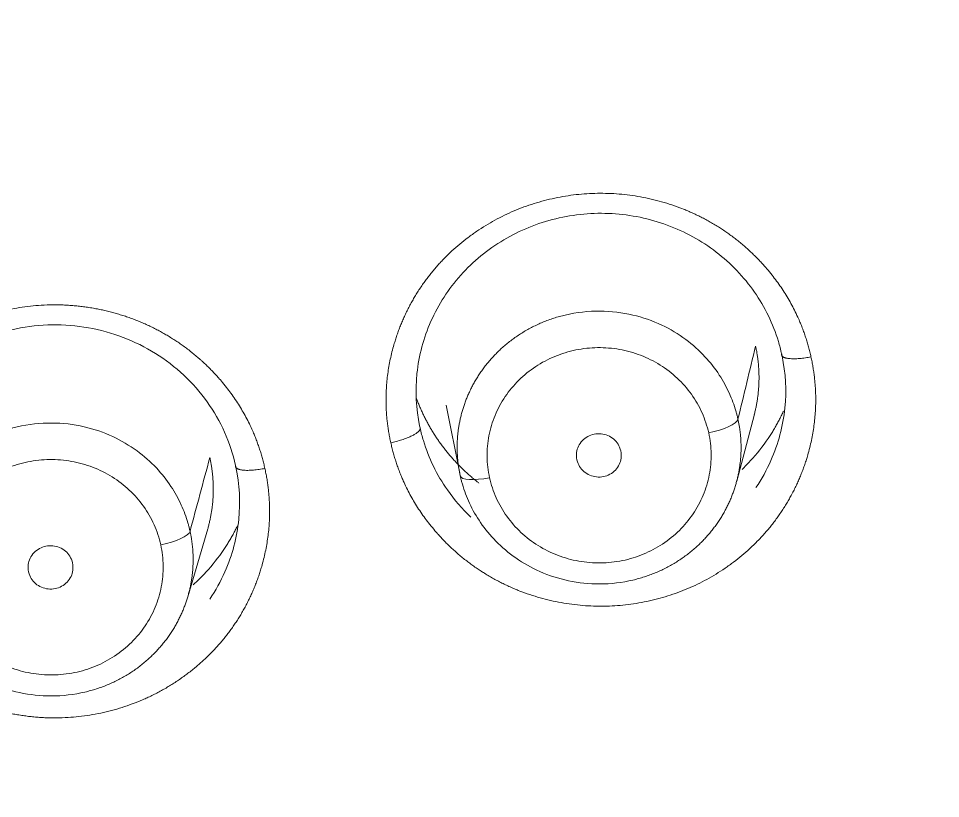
# Model space of a CAD drawing. Extents: x 19821 to 22981, y -91 to 2224.
# Drawn here: x 20707.1 to 20716.31, y 1202.55 to 1210.34 of the extents above; entities that cross this region are included whole.
import ezdxf

# ---------------------------------------------------------------- set-up
doc = ezdxf.new("R2010")
doc.units = 0
doc.header["$LTSCALE"] = 10
doc.header["$MEASUREMENT"] = 0
doc.layers.add('1', color=7, linetype='CONTINUOUS')

msp = doc.modelspace()

# ---------------------------------------------------------------- linework, layer by layer
at = {"layer": '1', "color": 7, "linetype": 'Continuous', "lineweight": 18}
for p, q in [((20711.372, 1206.4768), (20711.5069, 1205.7979)), ((20714.2744, 1205.7189), (20714.451, 1206.389)), ((20708.7902, 1204.5629), (20708.99, 1205.2413))]:
    msp.add_line(p, q, dxfattribs=at)
for centre, major_axis, ratio, start_param, end_param in [((20744.931, 1212.2465), (-60.5, 0), 0.961262, 4.72417, 7.004197), ((20744.931, 1212.3844), (-59.925, 0), 0.961262, 4.712389, 7.853982), ((20744.931, 1212.3844), (60, 0), 0.961262, 1.582577, 4.712389), ((20713.9942, 1206.2838), (-0.2929, -0.0648), 0.269589, 1.511315, 3.010849), ((20711.8054, 1205.8366), (0.2929, 0.0648), 0.269639, 3.135796, 4.652772), ((20708.5205, 1205.1654), (-0.2929, -0.0647), 0.269597, 1.511401, 3.002107)]:
    msp.add_ellipse(centre, major_axis=major_axis, ratio=ratio, start_param=start_param, end_param=end_param, dxfattribs=at)
at = {"layer": '1', "color": 7, "linetype": 'Continuous', "lineweight": 13}
for centre, major_axis, start_param, end_param in [((20744.931, 1212.2465), (59.425, 0), 1.570796, 4.70194), ((20744.931, 1212.2465), (57.948, 0), 1.579187, 4.712389), ((20744.931, 1212.291), (57.4031, 0), 1.579486, 4.712389)]:
    msp.add_ellipse(centre, major_axis=major_axis, ratio=0.961262, start_param=start_param, end_param=end_param, dxfattribs=at)
for points, degree, knots in [([(20710.8185, 1206.1035), (20710.7295, 1206.5055), (20710.8462, 1207.1048), (20711.0022, 1207.4845), (20711.1172, 1207.6551), (20711.3489, 1207.9987), (20712.0552, 1208.4651), (20712.8903, 1208.6351), (20713.731, 1208.4845), (20714.0877, 1208.2614), (20714.2633, 1208.1516), (20714.4154, 1208.0085), (20714.5655, 1207.8673), (20714.9274, 1207.3645), (20715.0164, 1206.9612)], 2, [0, 0, 0, 0.125, 0.1875, 0.25, 0.25, 0.375, 0.5, 0.625, 0.75, 0.75, 0.8125, 0.8125, 0.875, 1, 1, 1]), ([(20705.3607, 1204.9883), (20705.2718, 1205.3898), (20705.3881, 1205.989), (20705.5438, 1206.3684), (20705.7731, 1206.7088), (20706.0682, 1207.0008), (20706.2424, 1207.1163), (20706.5942, 1207.3497), (20707.4376, 1207.5215), (20707.8605, 1207.4445), (20708.0679, 1207.4068), (20708.4599, 1207.2551), (20708.8115, 1207.0338), (20708.9637, 1206.8898), (20709.1136, 1206.7478), (20709.4722, 1206.247), (20709.5606, 1205.8464)], 2, [0, 0, 0, 0.125, 0.1875, 0.25, 0.3125, 0.375, 0.375, 0.5, 0.625, 0.625, 0.6875, 0.75, 0.8125, 0.8125, 0.875, 1, 1, 1]), ([(20711.8054, 1205.7539), (20711.7902, 1205.8227), (20711.782, 1205.893), (20711.7801, 1206.0338), (20711.7863, 1206.1043), (20711.813, 1206.2427), (20711.8335, 1206.3106), (20711.8877, 1206.4414), (20711.9216, 1206.5042), (20712.0013, 1206.6223), (20712.0473, 1206.6776), (20712.1495, 1206.7784), (20712.2057, 1206.824), (20712.3264, 1206.9037), (20712.3909, 1206.9379), (20712.5254, 1206.9935), (20712.5956, 1207.0149), (20712.7388, 1207.0441), (20712.812, 1207.052), (20712.9584, 1207.0538), (20713.0317, 1207.0478), (20713.1757, 1207.0222), (20713.2464, 1207.0025), (20713.3825, 1206.9504), (20713.4478, 1206.9178), (20713.5706, 1206.8412), (20713.6281, 1206.797), (20713.733, 1206.6988), (20713.7805, 1206.6447), (20713.8634, 1206.5287), (20713.8989, 1206.4667), (20713.9568, 1206.3374), (20713.979, 1206.27), (20713.9943, 1206.2011)], 3, [0, 0, 0, 0, 0.0625, 0.0625, 0.125, 0.125, 0.1875, 0.1875, 0.25, 0.25, 0.3125, 0.3125, 0.375, 0.375, 0.4375, 0.4375, 0.5, 0.5, 0.5625, 0.5625, 0.625, 0.625, 0.6875, 0.6875, 0.75, 0.75, 0.8125, 0.8125, 0.875, 0.875, 0.9375, 0.9375, 1, 1, 1, 1]), ([(20715.0164, 1206.9612), (20715.1054, 1206.5592), (20714.9887, 1205.9599), (20714.8327, 1205.5802), (20714.7177, 1205.4097), (20714.4861, 1205.066), (20713.7798, 1204.5997), (20712.9448, 1204.4296), (20712.104, 1204.5801), (20711.7473, 1204.8032), (20711.5717, 1204.913), (20711.4196, 1205.0561), (20711.2694, 1205.1974), (20710.9075, 1205.7002), (20710.8185, 1206.1035)], 2, [0, 0, 0, 0.125, 0.1875, 0.25, 0.25, 0.375, 0.5, 0.625, 0.75, 0.75, 0.8125, 0.8125, 0.875, 1, 1, 1]), ([(20713.9943, 1206.2011), (20714.0095, 1206.1322), (20714.0177, 1206.0619), (20714.0196, 1205.9212), (20714.0133, 1205.8507), (20713.9866, 1205.7123), (20713.9662, 1205.6443), (20713.9119, 1205.5135), (20713.8781, 1205.4507), (20713.7983, 1205.3327), (20713.7524, 1205.2774), (20713.6502, 1205.1766), (20713.5939, 1205.131), (20713.4732, 1205.0512), (20713.4088, 1205.0171), (20713.2742, 1204.9615), (20713.2041, 1204.9401), (20713.0608, 1204.9108), (20712.9877, 1204.903), (20712.8413, 1204.9011), (20712.7679, 1204.9071), (20712.6239, 1204.9328), (20712.5532, 1204.9524), (20712.4172, 1205.0046), (20712.3519, 1205.0371), (20712.229, 1205.1138), (20712.1715, 1205.158), (20712.0666, 1205.2562), (20712.0192, 1205.3103), (20711.9363, 1205.4263), (20711.9007, 1205.4882), (20711.8429, 1205.6176), (20711.8206, 1205.685), (20711.8054, 1205.7539)], 3, [0, 0, 0, 0, 0.0625, 0.0625, 0.125, 0.125, 0.1875, 0.1875, 0.25, 0.25, 0.3125, 0.3125, 0.375, 0.375, 0.4375, 0.4375, 0.5, 0.5, 0.5625, 0.5625, 0.625, 0.625, 0.6875, 0.6875, 0.75, 0.75, 0.8125, 0.8125, 0.875, 0.875, 0.9375, 0.9375, 1, 1, 1, 1]), ([(20706.3302, 1204.6352), (20706.315, 1204.7041), (20706.3068, 1204.7744), (20706.3049, 1204.9153), (20706.3112, 1204.9858), (20706.3379, 1205.1243), (20706.3583, 1205.1923), (20706.4126, 1205.3231), (20706.4465, 1205.386), (20706.5263, 1205.5041), (20706.5723, 1205.5594), (20706.6746, 1205.6603), (20706.7309, 1205.7059), (20706.8516, 1205.7857), (20706.9161, 1205.8199), (20707.0508, 1205.8755), (20707.1209, 1205.8969), (20707.2643, 1205.9262), (20707.3375, 1205.9341), (20707.484, 1205.9359), (20707.5574, 1205.9299), (20707.7014, 1205.9042), (20707.7722, 1205.8846), (20707.9083, 1205.8324), (20707.9737, 1205.7998), (20708.0966, 1205.7231), (20708.1541, 1205.6789), (20708.2591, 1205.5806), (20708.3066, 1205.5265), (20708.3896, 1205.4104), (20708.4251, 1205.3485), (20708.483, 1205.219), (20708.5053, 1205.1516), (20708.5205, 1205.0827)], 3, [0, 0, 0, 0, 0.0625, 0.0625, 0.125, 0.125, 0.1875, 0.1875, 0.25, 0.25, 0.3125, 0.3125, 0.375, 0.375, 0.4375, 0.4375, 0.5, 0.5, 0.5625, 0.5625, 0.625, 0.625, 0.6875, 0.6875, 0.75, 0.75, 0.8125, 0.8125, 0.875, 0.875, 0.9375, 0.9375, 1, 1, 1, 1]), ([(20709.5606, 1205.8464), (20709.6494, 1205.445), (20709.5331, 1204.8458), (20709.3775, 1204.4665), (20709.1482, 1204.1261), (20708.8532, 1203.8342), (20708.6791, 1203.7186), (20708.3273, 1203.4852), (20707.484, 1203.3133), (20707.0611, 1203.3902), (20706.8536, 1203.4279), (20706.4616, 1203.5795), (20706.1099, 1203.8008), (20705.9577, 1203.9449), (20705.8077, 1204.0869), (20705.449, 1204.5878), (20705.3607, 1204.9883)], 2, [0, 0, 0, 0.125, 0.1875, 0.25, 0.3125, 0.375, 0.375, 0.5, 0.625, 0.625, 0.6875, 0.75, 0.8125, 0.8125, 0.875, 1, 1, 1]), ([(20708.5205, 1205.0827), (20708.5358, 1205.0138), (20708.5439, 1204.9435), (20708.5458, 1204.8026), (20708.5396, 1204.7321), (20708.5129, 1204.5936), (20708.4924, 1204.5256), (20708.4381, 1204.3947), (20708.4042, 1204.3319), (20708.3244, 1204.2137), (20708.2784, 1204.1584), (20708.1762, 1204.0575), (20708.1199, 1204.0119), (20707.9991, 1203.9321), (20707.9346, 1203.898), (20707.8, 1203.8424), (20707.7298, 1203.8209), (20707.5865, 1203.7916), (20707.5133, 1203.7838), (20707.3667, 1203.7819), (20707.2934, 1203.7879), (20707.1493, 1203.8136), (20707.0786, 1203.8333), (20706.9424, 1203.8855), (20706.877, 1203.918), (20706.7541, 1203.9947), (20706.6966, 1204.0389), (20706.5916, 1204.1372), (20706.5442, 1204.1913), (20706.4612, 1204.3074), (20706.4256, 1204.3694), (20706.3677, 1204.4988), (20706.3454, 1204.5663), (20706.3302, 1204.6352)], 3, [0, 0, 0, 0, 0.0625, 0.0625, 0.125, 0.125, 0.1875, 0.1875, 0.25, 0.25, 0.3125, 0.3125, 0.375, 0.375, 0.4375, 0.4375, 0.5, 0.5, 0.5625, 0.5625, 0.625, 0.625, 0.6875, 0.6875, 0.75, 0.75, 0.8125, 0.8125, 0.875, 0.875, 0.9375, 0.9375, 1, 1, 1, 1])]:
    msp.add_open_spline(points, degree=degree, knots=knots, dxfattribs=at)
at = {"layer": '1', "color": 7, "linetype": 'Continuous', "lineweight": 18}
for points, knots in [([(20711.1116, 1206.2505), (20711.1099, 1206.2578), (20711.0717, 1206.4359), (20711.0529, 1206.8021), (20711.1932, 1207.3286), (20711.496, 1207.7958), (20711.9319, 1208.1538), (20712.4597, 1208.3685), (20713.0304, 1208.42), (20713.5904, 1208.3035), (20714.0877, 1208.0298), (20714.4761, 1207.6241), (20714.6572, 1207.2512), (20714.7143, 1207.0323), (20714.7236, 1206.99)], [0, 0, 0, 0, 0.004006, 0.097881, 0.195244, 0.292934, 0.390567, 0.488215, 0.58585, 0.683515, 0.781115, 0.878793, 0.976719, 1, 1, 1, 1]), ([(20714.2869, 1206.3377), (20714.2856, 1206.3436), (20714.283, 1206.3554), (20714.2788, 1206.3726), (20714.2745, 1206.3892), (20714.2702, 1206.4053), (20714.2502, 1206.4754), (20714.2027, 1206.6044), (20714.1018, 1206.7886), (20713.9578, 1206.9727), (20713.7656, 1207.1448), (20713.5231, 1207.2902), (20713.2328, 1207.3917), (20712.9034, 1207.4314), (20712.6553, 1207.4036), (20712.5039, 1207.3646), (20712.4475, 1207.3477), (20712.3925, 1207.3287), (20712.3388, 1207.3077), (20712.2865, 1207.2849), (20712.2358, 1207.2603), (20712.1865, 1207.234), (20712.1388, 1207.2062), (20712.0928, 1207.1768), (20712.0484, 1207.1461), (20712.0057, 1207.1141), (20711.9647, 1207.0808), (20711.9254, 1207.0465), (20711.8878, 1207.0111), (20711.8521, 1206.9748), (20711.818, 1206.9377), (20711.7858, 1206.8998), (20711.7553, 1206.8612), (20711.7265, 1206.822), (20711.6995, 1206.7824), (20711.6742, 1206.7422), (20711.6506, 1206.7018), (20711.6287, 1206.661), (20711.6084, 1206.6201), (20711.5898, 1206.5789), (20711.5728, 1206.5377), (20711.5574, 1206.4965), (20711.5435, 1206.4553), (20711.5311, 1206.4142), (20711.5202, 1206.3733), (20711.5108, 1206.3326), (20711.5027, 1206.2921), (20711.496, 1206.2519), (20711.4906, 1206.212), (20711.4864, 1206.1725), (20711.4835, 1206.1335), (20711.4818, 1206.0949), (20711.4812, 1206.0568), (20711.4817, 1206.0191), (20711.4833, 1205.9821), (20711.4859, 1205.9456), (20711.4894, 1205.9097), (20711.4938, 1205.8744), (20711.4992, 1205.8397), (20711.5053, 1205.8057), (20711.51, 1205.7833), (20711.5124, 1205.7722)], [0, 0, 0, 0, 0.004261, 0.008394, 0.012398, 0.016275, 0.020023, 0.063382, 0.111845, 0.165408, 0.224069, 0.287823, 0.356668, 0.430599, 0.509612, 0.522989, 0.536244, 0.54938, 0.562394, 0.575288, 0.588061, 0.600714, 0.613245, 0.625657, 0.637947, 0.650117, 0.662166, 0.674094, 0.685902, 0.697588, 0.709155, 0.7206, 0.731925, 0.743129, 0.754212, 0.765175, 0.776017, 0.786738, 0.797338, 0.807818, 0.818177, 0.828415, 0.838533, 0.848529, 0.858405, 0.868161, 0.877795, 0.887309, 0.896702, 0.905974, 0.915126, 0.924157, 0.933067, 0.941856, 0.950525, 0.959072, 0.967499, 0.975806, 0.983991, 0.992056, 1, 1, 1, 1]), ([(20705.6539, 1205.1347), (20705.6287, 1205.2483), (20705.6153, 1205.3643), (20705.6121, 1205.5967), (20705.6224, 1205.713), (20705.6665, 1205.9416), (20705.7002, 1206.0538), (20705.7897, 1206.2698), (20705.8456, 1206.3735), (20705.9773, 1206.5686), (20706.0531, 1206.6599), (20706.2218, 1206.8265), (20706.3147, 1206.9019), (20706.514, 1207.0338), (20706.6203, 1207.0902), (20706.8425, 1207.1822), (20706.9583, 1207.2177), (20707.1948, 1207.2662), (20707.3155, 1207.2793), (20707.5573, 1207.2826), (20707.6784, 1207.2728), (20707.9161, 1207.2307), (20708.0329, 1207.1984), (20708.2575, 1207.1125), (20708.3654, 1207.0588), (20708.5683, 1206.9325), (20708.6632, 1206.8596), (20708.8364, 1206.6975), (20708.9148, 1206.6083), (20709.0518, 1206.4169), (20709.1105, 1206.3147), (20709.206, 1206.1012), (20709.2428, 1205.9898), (20709.2679, 1205.876)], [0, 0, 0, 0, 0.0625, 0.0625, 0.125, 0.125, 0.1875, 0.1875, 0.25, 0.25, 0.3125, 0.3125, 0.375, 0.375, 0.4375, 0.4375, 0.5, 0.5, 0.5625, 0.5625, 0.625, 0.625, 0.6875, 0.6875, 0.75, 0.75, 0.8125, 0.8125, 0.875, 0.875, 0.9375, 0.9375, 1, 1, 1, 1]), ([(20714.4629, 1207.0686), (20714.4655, 1207.0565), (20714.4706, 1207.0322), (20714.4772, 1206.9955), (20714.483, 1206.9586), (20714.4878, 1206.9215), (20714.4916, 1206.8842), (20714.4945, 1206.8467), (20714.4964, 1206.8091), (20714.4974, 1206.7714), (20714.4973, 1206.7336), (20714.4963, 1206.6957), (20714.4943, 1206.6578), (20714.4913, 1206.6198), (20714.4873, 1206.5819), (20714.4823, 1206.544), (20714.4763, 1206.5061), (20714.4693, 1206.4683), (20714.4612, 1206.4307), (20714.4545, 1206.4026), (20714.4504, 1206.387), (20714.4496, 1206.384)], [0, 0, 0, 0, 0.053784, 0.107687, 0.161708, 0.215848, 0.270106, 0.324482, 0.378978, 0.433591, 0.488324, 0.543174, 0.598143, 0.653231, 0.708436, 0.763761, 0.819203, 0.874764, 0.930444, 0.986241, 1, 1, 1, 1]), ([(20714.7237, 1206.99), (20714.7251, 1206.9834), (20714.7632, 1206.8062), (20714.7826, 1206.4409), (20714.6636, 1205.9918), (20714.5243, 1205.7404), (20714.4661, 1205.6542)], [0, 0, 0, 0, 0.014575, 0.389442, 0.778999, 1, 1, 1, 1]), ([(20711.0751, 1206.5464), (20711.0751, 1206.5464), (20711.0799, 1206.5333), (20711.0898, 1206.5073), (20711.1055, 1206.4686), (20711.1221, 1206.4302), (20711.1396, 1206.3921), (20711.1581, 1206.3542), (20711.1774, 1206.3167), (20711.1977, 1206.2794), (20711.2189, 1206.2426), (20711.241, 1206.2061), (20711.264, 1206.17), (20711.2878, 1206.1343), (20711.3126, 1206.099), (20711.3383, 1206.0642), (20711.3648, 1206.0299), (20711.3921, 1205.9961), (20711.4204, 1205.9628), (20711.4495, 1205.9301), (20711.4794, 1205.8979), (20711.5102, 1205.8663), (20711.5417, 1205.8354), (20711.5741, 1205.805), (20711.6073, 1205.7753), (20711.6412, 1205.7463), (20711.6719, 1205.7213), (20711.6913, 1205.7061), (20711.699, 1205.7002)], [0, 0, 0, 0, 0.000161, 0.039559, 0.079056, 0.118651, 0.158344, 0.198136, 0.238026, 0.278015, 0.318102, 0.358288, 0.398573, 0.438956, 0.479438, 0.520018, 0.560697, 0.601475, 0.642351, 0.683326, 0.7244, 0.765572, 0.806843, 0.848213, 0.889682, 0.931249, 0.972916, 1, 1, 1, 1]), ([(20714.3275, 1205.8366), (20714.3559, 1205.8638), (20714.4511, 1205.9609), (20714.5404, 1206.0736), (20714.6023, 1206.1666), (20714.6151, 1206.1864), (20714.6277, 1206.2064), (20714.64, 1206.2265), (20714.6521, 1206.2467), (20714.6639, 1206.2671), (20714.6754, 1206.2875), (20714.6866, 1206.3081), (20714.6976, 1206.3287), (20714.7083, 1206.3495), (20714.7187, 1206.3704), (20714.7288, 1206.3914), (20714.7361, 1206.4069), (20714.74, 1206.4155), (20714.7407, 1206.417)], [0, 0, 0, 0, 0.163285, 0.565401, 0.598511, 0.631585, 0.664623, 0.697624, 0.730588, 0.763516, 0.796408, 0.829263, 0.862081, 0.894864, 0.927609, 0.960318, 0.992991, 1, 1, 1, 1]), ([(20711.5124, 1205.7722), (20711.5136, 1205.7669), (20711.5161, 1205.756), (20711.52, 1205.7396), (20711.5243, 1205.7229), (20711.5288, 1205.706), (20711.5505, 1205.6294), (20711.6026, 1205.4907), (20711.7131, 1205.2972), (20711.8667, 1205.1106), (20712.0659, 1204.9422), (20712.3103, 1204.8048), (20712.5957, 1204.7126), (20712.9126, 1204.6798), (20713.1498, 1204.7079), (20713.2954, 1204.7453), (20713.3516, 1204.7622), (20713.4066, 1204.7812), (20713.4602, 1204.8021), (20713.5124, 1204.8249), (20713.5631, 1204.8494), (20713.6123, 1204.8756), (20713.66, 1204.9034), (20713.706, 1204.9327), (20713.7504, 1204.9634), (20713.793, 1204.9954), (20713.834, 1205.0285), (20713.8733, 1205.0628), (20713.9108, 1205.0982), (20713.9466, 1205.1344), (20713.9806, 1205.1715), (20714.0129, 1205.2094), (20714.0434, 1205.2479), (20714.0722, 1205.287), (20714.0993, 1205.3267), (20714.1246, 1205.3668), (20714.1482, 1205.4072), (20714.1702, 1205.4479), (20714.1905, 1205.4889), (20714.2091, 1205.53), (20714.2261, 1205.5712), (20714.2416, 1205.6124), (20714.2555, 1205.6536), (20714.2679, 1205.6947), (20714.2789, 1205.7357), (20714.2884, 1205.7764), (20714.2965, 1205.817), (20714.3032, 1205.8572), (20714.3087, 1205.8971), (20714.3128, 1205.9366), (20714.3158, 1205.9757), (20714.3175, 1206.0144), (20714.3181, 1206.0526), (20714.3176, 1206.0902), (20714.3161, 1206.1274), (20714.3135, 1206.1639), (20714.31, 1206.1999), (20714.3055, 1206.2353), (20714.3002, 1206.27), (20714.2941, 1206.3041), (20714.2893, 1206.3266), (20714.2869, 1206.3377)], [0, 0, 0, 0, 0.003868, 0.007805, 0.01181, 0.015885, 0.020029, 0.067453, 0.118817, 0.17412, 0.233359, 0.296531, 0.363634, 0.434665, 0.50962, 0.522975, 0.536211, 0.549327, 0.562323, 0.575199, 0.587955, 0.600592, 0.613109, 0.625506, 0.637783, 0.64994, 0.661978, 0.673896, 0.685694, 0.697372, 0.708931, 0.72037, 0.731689, 0.742888, 0.753967, 0.764927, 0.775767, 0.786487, 0.797088, 0.807568, 0.817929, 0.82817, 0.838292, 0.848293, 0.858175, 0.867937, 0.87758, 0.887103, 0.896505, 0.905789, 0.914952, 0.923996, 0.932919, 0.941724, 0.950408, 0.958973, 0.967418, 0.975743, 0.983948, 0.992034, 1, 1, 1, 1]), ([(20708.813, 1205.2185), (20708.8117, 1205.2243), (20708.8091, 1205.2357), (20708.805, 1205.2526), (20708.8008, 1205.2692), (20708.7964, 1205.2855), (20708.776, 1205.3574), (20708.7273, 1205.489), (20708.6239, 1205.6758), (20708.4774, 1205.8608), (20708.2833, 1206.0321), (20708.0401, 1206.1756), (20707.7509, 1206.2749), (20707.4245, 1206.313), (20707.1791, 1206.2852), (20707.0291, 1206.2467), (20706.9727, 1206.2297), (20706.9176, 1206.2108), (20706.8639, 1206.1898), (20706.8116, 1206.167), (20706.7608, 1206.1424), (20706.7115, 1206.1161), (20706.6638, 1206.0883), (20706.6177, 1206.059), (20706.5733, 1206.0282), (20706.5305, 1205.9962), (20706.4895, 1205.963), (20706.4502, 1205.9286), (20706.4127, 1205.8932), (20706.3769, 1205.8569), (20706.3428, 1205.8198), (20706.3105, 1205.7819), (20706.28, 1205.7433), (20706.2512, 1205.7041), (20706.2242, 1205.6644), (20706.1989, 1205.6243), (20706.1753, 1205.5838), (20706.1534, 1205.5431), (20706.1331, 1205.5021), (20706.1145, 1205.461), (20706.0975, 1205.4198), (20706.0821, 1205.3785), (20706.0682, 1205.3373), (20706.0558, 1205.2962), (20706.0449, 1205.2553), (20706.0354, 1205.2146), (20706.0274, 1205.1741), (20706.0207, 1205.1339), (20706.0153, 1205.094), (20706.0111, 1205.0545), (20706.0082, 1205.0155), (20706.0065, 1204.9769), (20706.0059, 1204.9387), (20706.0064, 1204.9011), (20706.008, 1204.8641), (20706.0106, 1204.8276), (20706.0141, 1204.7917), (20706.0185, 1204.7564), (20706.0239, 1204.7217), (20706.03, 1204.6877), (20706.0347, 1204.6653), (20706.0371, 1204.6542)], [0, 0, 0, 0, 0.004118, 0.008173, 0.012166, 0.016096, 0.019964, 0.064382, 0.113601, 0.167619, 0.226433, 0.290042, 0.358442, 0.43163, 0.509603, 0.522984, 0.536244, 0.549383, 0.562401, 0.575299, 0.588075, 0.600731, 0.613266, 0.62568, 0.637973, 0.650146, 0.662197, 0.674128, 0.685938, 0.697626, 0.709194, 0.720641, 0.731968, 0.743173, 0.754257, 0.765221, 0.776063, 0.786785, 0.797385, 0.807865, 0.818224, 0.828462, 0.838578, 0.848574, 0.858449, 0.868204, 0.877837, 0.887349, 0.89674, 0.90601, 0.91516, 0.924188, 0.933096, 0.941882, 0.950547, 0.959092, 0.967516, 0.975818, 0.984, 0.99206, 1, 1, 1, 1]), ([(20711.6191, 1205.3579), (20711.5316, 1205.4411), (20711.3314, 1205.6737), (20711.1782, 1205.9887), (20711.121, 1206.2079), (20711.1116, 1206.2505)], [0, 0, 0, 0, 0.344014, 0.873476, 1, 1, 1, 1]), ([(20709.0109, 1205.9547), (20709.0135, 1205.9425), (20709.0187, 1205.9182), (20709.0253, 1205.8815), (20709.0311, 1205.8446), (20709.0358, 1205.8075), (20709.0397, 1205.7701), (20709.0426, 1205.7327), (20709.0445, 1205.695), (20709.0454, 1205.6573), (20709.0454, 1205.6195), (20709.0444, 1205.5816), (20709.0424, 1205.5436), (20709.0394, 1205.5057), (20709.0354, 1205.4677), (20709.0304, 1205.4298), (20709.0243, 1205.3919), (20709.0173, 1205.3541), (20709.0093, 1205.3164), (20709.0002, 1205.2788), (20708.9924, 1205.2497), (20708.9876, 1205.2331), (20708.9864, 1205.229)], [0, 0, 0, 0, 0.050695, 0.101501, 0.152419, 0.203449, 0.254591, 0.305844, 0.357209, 0.408686, 0.460275, 0.511975, 0.563787, 0.615711, 0.667746, 0.719892, 0.77215, 0.82452, 0.877001, 0.929593, 0.982297, 1, 1, 1, 1]), ([(20709.268, 1205.876), (20709.2694, 1205.8698), (20709.3074, 1205.6932), (20709.3271, 1205.3285), (20709.2085, 1204.8785), (20709.0688, 1204.6262), (20709.0102, 1204.5393)], [0, 0, 0, 0, 0.013625, 0.3879, 0.777479, 1, 1, 1, 1]), ([(20706.0371, 1204.6542), (20706.0383, 1204.6488), (20706.0408, 1204.6377), (20706.0448, 1204.6212), (20706.049, 1204.6046), (20706.0535, 1204.5879), (20706.0748, 1204.5129), (20706.1257, 1204.3766), (20706.2337, 1204.1853), (20706.3849, 1203.9992), (20706.5824, 1203.8296), (20706.8265, 1203.6899), (20707.1132, 1203.5951), (20707.4336, 1203.5604), (20707.6737, 1203.5883), (20707.8208, 1203.6261), (20707.877, 1203.6429), (20707.932, 1203.6619), (20707.9857, 1203.6827), (20708.0379, 1203.7055), (20708.0886, 1203.73), (20708.1378, 1203.7562), (20708.1855, 1203.784), (20708.2315, 1203.8132), (20708.2759, 1203.8439), (20708.3186, 1203.8758), (20708.3596, 1203.909), (20708.3989, 1203.9433), (20708.4365, 1203.9786), (20708.4723, 1204.0148), (20708.5063, 1204.0519), (20708.5386, 1204.0898), (20708.5692, 1204.1283), (20708.598, 1204.1674), (20708.6251, 1204.207), (20708.6504, 1204.2471), (20708.6741, 1204.2876), (20708.696, 1204.3283), (20708.7163, 1204.3693), (20708.735, 1204.4104), (20708.752, 1204.4516), (20708.7675, 1204.4928), (20708.7815, 1204.534), (20708.7939, 1204.5751), (20708.8049, 1204.6161), (20708.8144, 1204.6569), (20708.8225, 1204.6974), (20708.8293, 1204.7376), (20708.8347, 1204.7776), (20708.8389, 1204.8171), (20708.8418, 1204.8562), (20708.8436, 1204.8949), (20708.8442, 1204.9331), (20708.8437, 1204.9708), (20708.8421, 1205.008), (20708.8396, 1205.0446), (20708.8361, 1205.0806), (20708.8316, 1205.116), (20708.8263, 1205.1508), (20708.8202, 1205.1849), (20708.8154, 1205.2074), (20708.813, 1205.2185)], [0, 0, 0, 0, 0.00393, 0.007893, 0.011888, 0.015916, 0.019977, 0.066354, 0.116973, 0.17183, 0.230923, 0.294249, 0.361804, 0.433585, 0.509587, 0.522939, 0.536172, 0.549285, 0.562279, 0.575152, 0.587907, 0.600541, 0.613056, 0.625451, 0.637727, 0.649883, 0.661919, 0.673836, 0.685633, 0.697311, 0.708868, 0.720307, 0.731625, 0.742824, 0.753904, 0.764864, 0.775704, 0.786424, 0.797026, 0.807507, 0.817869, 0.828111, 0.838234, 0.848237, 0.858121, 0.867885, 0.877529, 0.887054, 0.89646, 0.905745, 0.914912, 0.923959, 0.932886, 0.941693, 0.950381, 0.95895, 0.967399, 0.975729, 0.983939, 0.992029, 1, 1, 1, 1]), ([(20708.8447, 1204.6842), (20708.8891, 1204.7242), (20709.0004, 1204.8342), (20709.1021, 1204.9629), (20709.164, 1205.0558), (20709.1769, 1205.0757), (20709.1895, 1205.0957), (20709.2018, 1205.1158), (20709.2139, 1205.1361), (20709.2257, 1205.1565), (20709.2372, 1205.177), (20709.2485, 1205.1976), (20709.2594, 1205.2183), (20709.2701, 1205.2391), (20709.2794, 1205.2576), (20709.285, 1205.2692), (20709.2872, 1205.2738)], [0, 0, 0, 0, 0.239732, 0.628295, 0.660376, 0.69242, 0.724428, 0.756399, 0.788334, 0.820233, 0.852095, 0.88392, 0.91571, 0.947462, 0.979179, 1, 1, 1, 1])]:
    msp.add_open_spline(points, degree=3, knots=knots, dxfattribs=at)
at = {"layer": '1', "color": 7, "linetype": 'Continuous', "lineweight": 13}
for points in [[(20714.287, 1206.3377), (20714.3163, 1206.4595), (20714.3749, 1206.7032), (20714.4336, 1206.9468), (20714.4629, 1207.0686)], [(20708.8131, 1205.2186), (20708.8461, 1205.3412), (20708.912, 1205.5866), (20708.978, 1205.832), (20709.0109, 1205.9547)]]:
    msp.add_open_spline(points, degree=3, dxfattribs=at)
for points, weights in [([(20715.0164, 1206.9612), (20714.8346, 1206.9241), (20714.7107, 1206.9362), (20714.7237, 1206.99)], [1.18944281001, 0.936860442639, 0.936852396918, 1.18941867285]), ([(20710.8185, 1206.1035), (20710.9981, 1206.1402), (20711.1212, 1206.2021), (20711.1116, 1206.2505)], [1.18049384544, 0.936878806224, 0.939871707522, 1.18947254933]), ([(20709.5606, 1205.8465), (20709.3775, 1205.8091), (20709.2534, 1205.8216), (20709.268, 1205.876)], [1.19177803563, 0.936097979403, 0.936073990375, 1.19170606854])]:
    msp.add_rational_spline(points, weights, degree=3, dxfattribs=at)
at = {"layer": '1', "color": 7, "linetype": 'Continuous', "lineweight": 18}
for points in [[(20713.1172, 1206.0219), (20713.1026, 1206.0717), (20713.0576, 1206.1489), (20712.9199, 1206.2065), (20712.7806, 1206.1787), (20712.6776, 1206.0724), (20712.6689, 1205.9836), (20712.6766, 1205.9319)], [(20712.6766, 1205.9319), (20712.6912, 1205.8821), (20712.7361, 1205.8049), (20712.8739, 1205.7473), (20713.0132, 1205.775), (20713.1162, 1205.8814), (20713.1249, 1205.9702), (20713.1172, 1206.0219)], [(20707.64, 1204.9028), (20707.6254, 1204.9526), (20707.5804, 1205.0299), (20707.4425, 1205.0875), (20707.3031, 1205.0598), (20707.1999, 1204.9533), (20707.1912, 1204.8644), (20707.1989, 1204.8127)], [(20707.1989, 1204.8127), (20707.2135, 1204.7628), (20707.2586, 1204.6855), (20707.3965, 1204.6279), (20707.5359, 1204.6557), (20707.6391, 1204.7621), (20707.6477, 1204.851), (20707.64, 1204.9028)]]:
    msp.add_open_spline(points, degree=3, dxfattribs=at)

doc.saveas('drawing.dxf')
